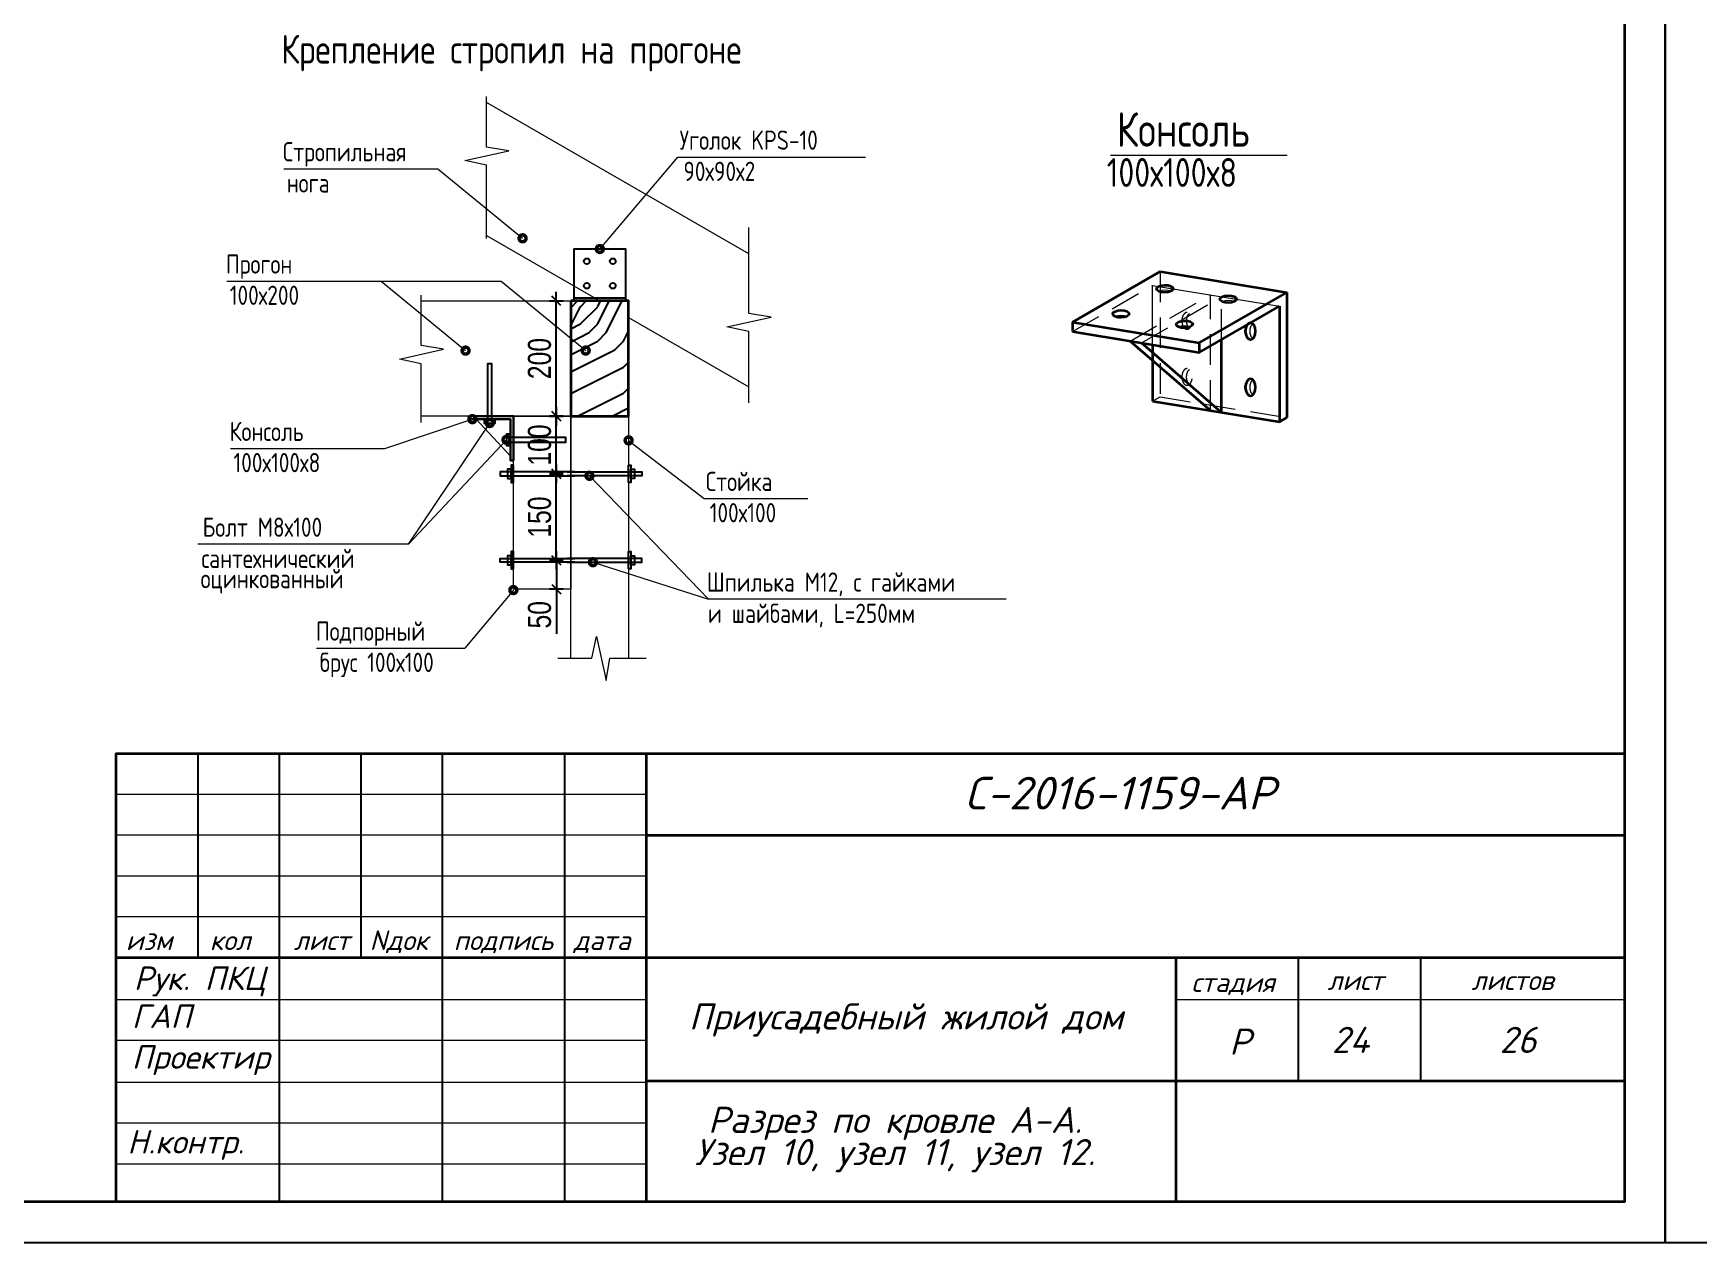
# Model space of a CAD drawing. Extents: x -12289450 to -10763036, y -7834513 to -6150123.
# Drawn here: x -10928053 to -10919390, y -7684862 to -7678568 of the extents above; entities that cross this region are included whole.
import ezdxf

# ---------------------------------------------------------------- set-up
doc = ezdxf.new("R2010")
doc.units = 0
doc.header["$LTSCALE"] = 25
doc.header["$PDMODE"] = 35
doc.linetypes.add('HIDDEN', pattern=[9.525, 6.35, -3.175])
doc.layers.get('DefPoints').update_dxf_attribs({"color": 10, "lineweight": 30})
for name, color, linetype in [('004-ВСПЛИНИИ', 15, 'Continuous'), ('005-РАЗМЕРЫ', 252, 'Continuous'), ('008-ШТРИХОВКА', 252, 'Continuous'), ('1рамка1', 7, 'Continuous'), ('Annotation - Text', 7, 'Continuous'), ('ArchiCAD', 7, 'Continuous'), ('EEE', 7, 'Continuous'), ('kassa', 7, 'Continuous'), ('Крыши', 7, 'Continuous'), ('Новое', 51, 'Continuous')]:
    doc.layers.add(name, color=color, linetype=linetype)
doc.layers.add('RAZMER', color=7, linetype='Continuous', lineweight=9)
doc.layers.add('ROSTV', color=5, linetype='Continuous', lineweight=30)
doc.styles.add('gismo', font='isocpeui.ttf')
doc.styles.add('GOST 2.304', font='cs_gost2304.shx')
doc.styles.add('TXT0', font='txt', dxfattribs={"width": 0.8})
doc.dimstyles.new('Копия 3 РАЗМЕРЫ 3', dxfattribs={"dimscale": 30, "dimtxt": 4, "dimasz": 0.08, "dimexe": 0, "dimexo": 0, "dimgap": 0.9, "dimtad": 1, "dimdec": 0, "dimzin": 0, "dimdsep": 46, "dimtxsty": 'TXT0', "dimblk1": 'A8MITTA', "dimblk2": 'A8MITTA', "dimsah": 1, "dimcen": 0.3, "dimse1": 1, "dimse2": 1, "dimadec": 0, "dimazin": 0, "dimtp": 6, "dimtm": 6, "dimtfac": 1, "dimtdec": 0, "dimtofl": 0, "dimtmove": 0, "dimatfit": 3, "dimldrblk": 'A8MITTA', "dimfxl": 0, "dimtolj": 1, "dimtzin": 0, "dimarcsym": 0})

# ---------------------------------------------------------------- blocks, each defined once
blk = doc.blocks.new('A8MITTA', base_point=(3180, 3140))
for p, q in [((3170, 3130), (3190, 3150)), ((3180, 3155), (3180, 3125)), ((3160, 3140), (3200, 3140))]:
    blk.add_line(p, q)
blk = doc.blocks.new('*D1059')
at = {"layer": '005-РАЗМЕРЫ', "color": 0, "lineweight": -2, "ltscale": 4, "transparency": 16777216}
for p, q in [((-10925330.6, -7681313.5), (-10925330.6, -7681458.7)), ((-10925330.6, -7681461.1), (-10925330.6, -7681693.5))]:
    blk.add_line(p, q, dxfattribs=at)
at = {"layer": 'DefPoints', "color": 0, "ltscale": 4, "transparency": 16777216}
for p in [(-10925555.7, -7681311.1), (-10925330.6, -7681311.1), (-10925337.7, -7681461.1)]:
    blk.add_point(p, dxfattribs=at)
at = {"layer": '005-РАЗМЕРЫ', "color": 0, "lineweight": -2, "ltscale": 4, "transparency": 16777216, "xscale": 2.4, "yscale": 2.4, "zscale": 2.4}
for p, rotation in [((-10925330.6, -7681311.1), 90), ((-10925330.6, -7681461.1), 270)]:
    blk.add_blockref('A8MITTA', p, dxfattribs=dict(at, rotation=rotation))
at = {"layer": '005-РАЗМЕРЫ', "color": 0, "ltscale": 4, "transparency": 16777216, "insert": (-10925417.6, -7681594.5), "char_height": 120, "attachment_point": 5, "rotation": 90, "style": 'TXT0'}
blk.add_mtext('\\A1;50', dxfattribs=at)
blk = doc.blocks.new('*D1060')
at = {"layer": '005-РАЗМЕРЫ', "color": 0, "lineweight": -2, "ltscale": 4, "transparency": 16777216}
blk.add_line((-10925330.7, -7681308.7), (-10925330.7, -7680863.5), dxfattribs=at)
at = {"layer": 'DefPoints', "color": 0, "ltscale": 4, "transparency": 16777216}
for p in [(-10925555.7, -7680861.1), (-10925330.7, -7680861.1), (-10925555.7, -7681311.1)]:
    blk.add_point(p, dxfattribs=at)
at = {"layer": '005-РАЗМЕРЫ', "color": 0, "lineweight": -2, "ltscale": 4, "transparency": 16777216, "xscale": 2.4, "yscale": 2.4, "zscale": 2.4}
for p, rotation in [((-10925330.7, -7680861.1), 90), ((-10925330.7, -7681311.1), 270)]:
    blk.add_blockref('A8MITTA', p, dxfattribs=dict(at, rotation=rotation))
at = {"layer": '005-РАЗМЕРЫ', "color": 0, "ltscale": 4, "transparency": 16777216, "insert": (-10925417.7, -7681086.1), "char_height": 120, "attachment_point": 5, "rotation": 90, "style": 'TXT0'}
blk.add_mtext('\\A1;150', dxfattribs=at)
blk = doc.blocks.new('*D1061')
at = {"layer": '005-РАЗМЕРЫ', "color": 0, "lineweight": -2, "ltscale": 4, "transparency": 16777216}
blk.add_line((-10925330.7, -7680858.7), (-10925330.7, -7680563.5), dxfattribs=at)
at = {"layer": 'DefPoints', "color": 0, "ltscale": 4, "transparency": 16777216}
for p in [(-10925330.7, -7680561.1), (-10925294.2, -7680561.1), (-10925555.7, -7680861.1)]:
    blk.add_point(p, dxfattribs=at)
at = {"layer": '005-РАЗМЕРЫ', "color": 0, "lineweight": -2, "ltscale": 4, "transparency": 16777216, "xscale": 2.4, "yscale": 2.4, "zscale": 2.4}
for p, rotation in [((-10925330.7, -7680561.1), 90), ((-10925330.7, -7680861.1), 270)]:
    blk.add_blockref('A8MITTA', p, dxfattribs=dict(at, rotation=rotation))
at = {"layer": '005-РАЗМЕРЫ', "color": 0, "ltscale": 4, "transparency": 16777216, "insert": (-10925417.7, -7680711.1), "char_height": 120, "attachment_point": 5, "rotation": 90, "style": 'TXT0'}
blk.add_mtext('\\A1;100', dxfattribs=at)
blk = doc.blocks.new('*D1062')
at = {"layer": '005-РАЗМЕРЫ', "color": 0, "lineweight": -2, "ltscale": 4, "transparency": 16777216}
blk.add_line((-10925330.7, -7680558.7), (-10925330.7, -7679963.5), dxfattribs=at)
at = {"layer": 'DefPoints', "color": 0, "ltscale": 4, "transparency": 16777216}
for p in [(-10925330.7, -7679961.1), (-10925273.2, -7679961.1), (-10925294.2, -7680561.1)]:
    blk.add_point(p, dxfattribs=at)
at = {"layer": '005-РАЗМЕРЫ', "color": 0, "lineweight": -2, "ltscale": 4, "transparency": 16777216, "xscale": 2.4, "yscale": 2.4, "zscale": 2.4}
for p, rotation in [((-10925330.7, -7679961.1), 90), ((-10925330.7, -7680561.1), 270)]:
    blk.add_blockref('A8MITTA', p, dxfattribs=dict(at, rotation=rotation))
at = {"layer": '005-РАЗМЕРЫ', "color": 0, "ltscale": 4, "transparency": 16777216, "insert": (-10925417.7, -7680261.1), "char_height": 120, "attachment_point": 5, "rotation": 90, "style": 'TXT0'}
blk.add_mtext('\\A1;200', dxfattribs=at)

msp = doc.modelspace()

# ---------------------------------------------------------------- hatches: boundary and pattern name
at = {"layer": '008-ШТРИХОВКА'}
h = msp.add_hatch(dxfattribs=at)
h.set_pattern_fill('WOODFACE', color=251, scale=700, style=0, pattern_type=2)
h.set_pattern_definition([(0, (24097214, 13641683.1), (900, 900), [45, -855]), (90, (24097574, 13641998.1), (-900, 900), [90, -810]), (45, (24097394, 13641908.1), (1e-13, 900), [63.63, -190.89, 63.63, -127.26, 445.5, -381.882206]), (45, (24097169, 13641638.1), (1e-13, 900), [63.639, -127.278, 63.639, -1018.236206]), (45, (24097484, 13641728.1), (1e-13, 900), [63.639, -1209.153206]), (45, (24097574, 13641683.1), (1e-13, 900), [63.639, -1209.153206]), (45, (24097439, 13641773.1), (1e-13, 900), [63.639, -1209.153206]), (45, (24097394, 13641818.1), (1e-13, 900), [127.278, -1145.514206]), (45, (24097619, 13642493.1), (1e-13, 900), [127.278, -1145.514206]), (45, (24097304, 13641863.1), (1e-13, 900), [254.556, -1018.236206]), (45, (24097259, 13641908.1), (1e-13, 900), [254.556, -1018.236206]), (45, (24097844, 13642178.1), (1e-13, 900), [254.556, -1018.236206]), (45, (24097214, 13641998.1), (1e-13, 900), [190.9188, -1081.873406]), (45, (24097034, 13642133.1), (1e-13, 900), [190.9188, -1081.873406]), (45, (24097124, 13642043.1), (1e-13, 900), [190.9188, -1081.873406]), (45, (24097709, 13642313.1), (1e-13, 900), [318.19806, -954.594146]), (45, (24097619, 13642358.1), (1e-13, 900), [318.19806, -954.594146]), (45, (24097709, 13642133.1), (1e-13, 900), [445.477271, -827.314934]), (26.5650512, (24097304, 13641773.1), (900, 4e-07), [100.623051, -1911.838122]), (26.5650512, (24097484, 13642043.1), (900, 4e-07), [100.623051, -1911.838122]), (26.5650512, (24097439, 13641953.1), (900, 4e-07), [100.623051, -1911.838122]), (26.5650512, (24097259, 13641683.1), (900, 4e-07), [201.24612, -1811.21506]), (26.5650512, (24097439, 13642088.1), (900, 4e-07), [301.869176, -1710.592003]), (26.5650512, (24097349, 13642133.1), (900, 4e-07), [402.492236, -1609.968944]), (26.5650512, (24097259, 13642178.1), (900, 4e-07), [402.492236, -1609.968944]), (26.5650512, (24097124, 13642448.1), (900, 4e-07), [402.492236, -1609.968944]), (26.5650512, (24097124, 13642358.1), (900, 4e-07), [503.1153, -1509.34588]), (26.5650512, (24097169, 13642268.1), (900, 4e-07), [503.1153, -1509.34588]), (63.4349488, (24097484, 13641908.1), (5e-08, 900), [100.623051, -1911.838122]), (63.4349488, (24097349, 13641818.1), (5e-08, 900), [100.623051, -1911.838122]), (63.4349488, (24097214, 13641683.1), (5e-08, 900), [201.24612, -1811.21506]), (63.4349488, (24097484, 13641818.1), (5e-08, 900), [201.24612, -1811.21506]), (63.4349488, (24097124, 13641638.1), (5e-08, 900), [301.869176, -1710.592003]), (63.4349488, (24097034, 13641638.1), (5e-08, 900), [402.492235, -1609.968944]), (63.4349488, (24097844, 13641683.1), (5e-08, 900), [402.492235, -1609.968944]), (63.4349488, (24097529, 13641773.1), (5e-08, 900), [402.492235, -1609.968944]), (63.4349488, (24097709, 13641683.1), (5e-08, 900), [503.1153, -1509.34588]), (63.4349488, (24097619, 13641728.1), (5e-08, 900), [503.1153, -1509.34588])])
h.paths.add_polyline_path([(-10924954.3, -7680561.1), (-10924954.3, -7679961.1), (-10925254.3, -7679961.1), (-10925254.3, -7680561.1)])

# ---------------------------------------------------------------- linework, layer by layer
at = {"lineweight": 13, "ltscale": 20}
for p, q in [((-10925104.3, -7679691.1), (-10924698.3, -7679213.4)), ((-10924698.3, -7679213.4), (-10923720.9, -7679213.4)), ((-10926748.5, -7679273.8), (-10925946.5, -7679273.8)), ((-10925946.5, -7679273.8), (-10925506.4, -7679635.3)), ((-10927045, -7679858.3), (-10925618, -7679858.3)), ((-10926243, -7679858.3), (-10925802.9, -7680219.8)), ((-10925618, -7679858.3), (-10925177.9, -7680219.8)), ((-10926223.7, -7680729.2), (-10925763.4, -7680575)), ((-10926100, -7681227.8), (-10925677.2, -7680596.7)), ((-10926100, -7681227.8), (-10925589.9, -7680684)), ((-10924954.3, -7680687.1), (-10924561.5, -7680989.8)), ((-10927025.7, -7680729.2), (-10926223.7, -7680729.2)), ((-10925158.3, -7680871.1), (-10924539, -7681513.4)), ((-10924561.5, -7680989.8), (-10924021.8, -7680989.8)), ((-10925140.2, -7681321.1), (-10924539, -7681513.4)), ((-10925554.3, -7681465.9), (-10925807.6, -7681768.6)), ((-10926579.5, -7681768.6), (-10925807.6, -7681768.6))]:
    msp.add_line(p, q, dxfattribs=at)
at = {"lineweight": 25, "ltscale": 20, "const_width": 36}
for points in [[(-10925497.4, -7679635.3, -1), (-10925515.4, -7679635.3, -1)], [(-10925095.3, -7679691.1, -1), (-10925113.3, -7679691.1, -1)], [(-10925793.9, -7680219.8, -1), (-10925811.9, -7680219.8, -1)], [(-10925168.9, -7680219.8, -1), (-10925186.9, -7680219.8, -1)], [(-10925758.6, -7680576.5, -1), (-10925776.6, -7680576.5, -1)], [(-10925668.2, -7680596.7, -1), (-10925686.2, -7680596.7, -1)], [(-10925580.9, -7680684, -1), (-10925598.9, -7680684, -1)], [(-10924945.3, -7680687.1, -1), (-10924963.3, -7680687.1, -1)], [(-10925149.3, -7680871.1, -1), (-10925167.3, -7680871.1, -1)], [(-10925131.2, -7681321.1, -1), (-10925149.2, -7681321.1, -1)], [(-10925545.3, -7681465.9, -1), (-10925563.3, -7681465.9, -1)]]:
    msp.add_lwpolyline(points, format="xyb", close=True, dxfattribs=at)
at = {"layer": '004-ВСПЛИНИИ', "color": 0, "lineweight": 0}
for points in [[(-10925694.1, -7679636.6), (-10925694.1, -7679254.9), (-10925807.4, -7679230.6), (-10925577.8, -7679180.1), (-10925694.1, -7679160.8), (-10925694.1, -7678898.1)], [(-10924329.1, -7680490.8), (-10924329.1, -7680120.5), (-10924442.4, -7680096.2), (-10924212.8, -7680045.7), (-10924329.1, -7680026.4), (-10924329.1, -7679579.4)], [(-10926033.9, -7680594.1), (-10926033.9, -7680288), (-10926147.1, -7680263.7), (-10925917.6, -7680213.1), (-10926033.9, -7680193.9), (-10926033.9, -7679931.2)], [(-10925323.6, -7681820.9), (-10925145.8, -7681820.9), (-10925121.5, -7681707.7), (-10925070.9, -7681937.2), (-10925051.7, -7681820.9), (-10924863.6, -7681820.9)]]:
    msp.add_lwpolyline(points, dxfattribs=at)
at = {"layer": '005-РАЗМЕРЫ', "color": 6, "ltscale": 5}
for points in [[(-10925665.7, -7680576.5), (-10925665.7, -7680288.5), (-10925665.7, -7680288.5), (-10925688.7, -7680288.5), (-10925688.7, -7680576.5), (-10925665.7, -7680576.5)], [(-10925569.7, -7680695.5), (-10925281.7, -7680695.5), (-10925281.7, -7680695.5), (-10925281.7, -7680672.5), (-10925569.7, -7680672.5), (-10925569.7, -7680695.5)]]:
    msp.add_lwpolyline(points, dxfattribs=at)
for points in [[(-10925648.3, -7680576.5), (-10925706.1, -7680576.5), (-10925706.1, -7680596.7), (-10925648.3, -7680596.7)], [(-10925569.7, -7680712.9), (-10925569.7, -7680655.1), (-10925589.9, -7680655.1), (-10925589.9, -7680712.9)]]:
    msp.add_lwpolyline(points, close=True, dxfattribs=at)
at = {"layer": '005-РАЗМЕРЫ', "color": 6, "lineweight": 25, "ltscale": 4}
for points in [[(-10925234.3, -7680851.1), (-10925622.3, -7680851.1), (-10925622.3, -7680871.1), (-10925234.3, -7680871.1)], [(-10925566.3, -7680861.1), (-10925566.3, -7680837.1), (-10925584.3, -7680837.1), (-10925584.3, -7680861.1), (-10925584.3, -7680861.1), (-10925584.3, -7680861.1), (-10925584.3, -7680885.1), (-10925566.3, -7680885.1), (-10925566.3, -7680837.1)], [(-10925554.3, -7680906.1), (-10925554.3, -7680861.1), (-10925554.3, -7680816.1), (-10925566.3, -7680816.1), (-10925566.3, -7680906.1), (-10925554.3, -7680906.1)], [(-10925274.3, -7680851.1), (-10924886.3, -7680851.1), (-10924886.3, -7680871.1), (-10925274.3, -7680871.1)], [(-10924954.3, -7680906.1), (-10924954.3, -7680861.1), (-10924954.3, -7680816.1), (-10924942.3, -7680816.1), (-10924942.3, -7680906.1), (-10924954.3, -7680906.1)], [(-10924942.3, -7680861.1), (-10924942.3, -7680837.1), (-10924924.3, -7680837.1), (-10924924.3, -7680861.1), (-10924924.3, -7680861.1), (-10924924.3, -7680861.1), (-10924924.3, -7680885.1), (-10924942.3, -7680885.1), (-10924942.3, -7680837.1)], [(-10925234.3, -7681321.1), (-10925622.3, -7681321.1), (-10925622.3, -7681301.1), (-10925234.3, -7681301.1)], [(-10925566.3, -7681311.1), (-10925566.3, -7681287.1), (-10925584.3, -7681287.1), (-10925584.3, -7681311.1), (-10925584.3, -7681311.1), (-10925584.3, -7681311.1), (-10925584.3, -7681335.1), (-10925566.3, -7681335.1), (-10925566.3, -7681287.1)], [(-10925554.3, -7681356.1), (-10925554.3, -7681311.1), (-10925554.3, -7681266.1), (-10925566.3, -7681266.1), (-10925566.3, -7681356.1), (-10925554.3, -7681356.1)], [(-10925274.3, -7681321.1), (-10924886.3, -7681321.1), (-10924886.3, -7681301.1), (-10925274.3, -7681301.1)], [(-10924954.3, -7681356.1), (-10924954.3, -7681311.1), (-10924954.3, -7681266.1), (-10924942.3, -7681266.1), (-10924942.3, -7681356.1), (-10924954.3, -7681356.1)], [(-10924942.3, -7681311.1), (-10924942.3, -7681287.1), (-10924924.3, -7681287.1), (-10924924.3, -7681311.1), (-10924924.3, -7681311.1), (-10924924.3, -7681311.1), (-10924924.3, -7681335.1), (-10924942.3, -7681335.1), (-10924942.3, -7681287.1)]]:
    msp.add_lwpolyline(points, dxfattribs=at)
at = {"layer": '1рамка1', "color": 7, "lineweight": 25, "ltscale": 133.333333}
msp.add_line((-10924969.3, -7679946.1), (-10925239.3, -7679946.1), dxfattribs=at)
msp.add_lwpolyline([(-10925239.3, -7679961.1), (-10924969.3, -7679961.1), (-10924969.3, -7679691.1), (-10925239.3, -7679691.1), (-10925239.3, -7679961.1)], close=True, dxfattribs=at)
for centre in [(-10925172.5, -7679754.9), (-10925037, -7679754.9), (-10925172.5, -7679882.4), (-10925037, -7679882.4)]:
    msp.add_circle(centre, 15, dxfattribs=at)
at = {"layer": 'ArchiCAD', "color": 7, "linetype": 'Continuous', "lineweight": 35}
for p, q in [((-10927621.2, -7682316.7), (-10919772.1, -7682316.7)), ((-10927621.2, -7682316.7), (-10919772.1, -7682316.7)), ((-10924863.4, -7682316.7), (-10924863.4, -7684650.2)), ((-10924863.4, -7682741), (-10919772.1, -7682741)), ((-10927621.2, -7683377.4), (-10919772.1, -7683377.4)), ((-10922105.6, -7683377.4), (-10922105.6, -7684650.2)), ((-10924863.4, -7684020.5), (-10919772.1, -7684020.5))]:
    msp.add_line(p, q, dxfattribs=at)
for points in [[(-10936531.3, -7672473.4), (-10919772.1, -7672473.4), (-10919772.1, -7684650.4), (-10936531.3, -7684650.4)], [(-10936531.3, -7672473.4), (-10919772.1, -7672473.4), (-10919772.1, -7684650.4), (-10936531.3, -7684650.4)], [(-10919772.1, -7684650.2), (-10927621.2, -7684650.2), (-10927621.2, -7682316.7), (-10919772.1, -7682316.7), (-10919772.1, -7684650.2)]]:
    msp.add_lwpolyline(points, close=True, dxfattribs=at)
at = {"layer": 'EEE', "lineweight": 15}
for p, q in [((-10922446.6, -7679202.2), (-10921526.7, -7679202.2)), ((-10926100, -7681227.8), (-10927197.1, -7681227.8)), ((-10926100, -7681227.8), (-10927197.1, -7681227.8)), ((-10922988.8, -7681513.4), (-10924539, -7681513.4))]:
    msp.add_line(p, q, dxfattribs=at)
at = {"layer": 'kassa', "lineweight": 15}
for p, q in [((-10927621.2, -7682528.8), (-10924863.4, -7682528.8)), ((-10924863.4, -7682741), (-10927621.2, -7682741)), ((-10927621.2, -7682953.1), (-10924863.4, -7682953.1)), ((-10927621.2, -7683165.2), (-10924863.4, -7683165.2)), ((-10927621.2, -7683596.2), (-10924863.4, -7683596.2)), ((-10922105.6, -7683596.2), (-10919772.1, -7683596.2)), ((-10927621.2, -7683808.4), (-10924863.4, -7683808.4)), ((-10927621.2, -7684027.2), (-10924863.4, -7684027.2)), ((-10927621.2, -7684239.4), (-10924863.4, -7684239.4)), ((-10927621.2, -7684451.5), (-10924863.4, -7684451.5))]:
    msp.add_line(p, q, dxfattribs=at)
at = {"layer": 'RAZMER', "ltscale": 4}
msp.add_line((-10924329.1, -7679716.2), (-10925694.1, -7678928.1), dxfattribs=at)
for points in [[(-10924329.1, -7679716.2), (-10925694.1, -7678928.1)], [(-10925694.1, -7679620.9), (-10925104.8, -7679961.1)], [(-10924954.3, -7680048), (-10924329.1, -7680409)]]:
    msp.add_lwpolyline(points, dxfattribs=at)
at = {"layer": 'RAZMER', "color": 1, "lineweight": 35, "ltscale": 4}
msp.add_lwpolyline([(-10925254.3, -7679961.1), (-10925254.3, -7680561.1), (-10924954.3, -7680561.1), (-10924954.3, -7679961.1)], close=True, dxfattribs=at)
at = {"layer": 'ROSTV', "lineweight": 35}
for p, q in [((-10922644.9, -7680071.5), (-10922188.5, -7679808.9)), ((-10922644.9, -7680071.5), (-10922188.5, -7679808.9)), ((-10922188.5, -7679808.9), (-10921528.2, -7679916.7)), ((-10921984.6, -7680179.3), (-10921528.2, -7679916.7)), ((-10921984.6, -7680179.3), (-10921528.2, -7679916.7)), ((-10921528.2, -7679916.7), (-10921528.2, -7680568)), ((-10921984.6, -7680228.8), (-10921567.4, -7679988.8)), ((-10921567.4, -7679988.8), (-10921567.4, -7680590.5)), ((-10922644.9, -7680071.5), (-10921984.6, -7680179.3)), ((-10922644.9, -7680071.5), (-10922644.9, -7680121)), ((-10922644.9, -7680121), (-10921984.6, -7680228.8)), ((-10921984.6, -7680179.3), (-10921984.6, -7680228.8)), ((-10921984.6, -7680179.3), (-10921984.6, -7680228.8)), ((-10922227.7, -7680189.2), (-10922227.7, -7680482.7)), ((-10922227.7, -7680482.7), (-10921567.4, -7680590.5)), ((-10921567.4, -7680590.5), (-10921528.2, -7680568))]:
    msp.add_line(p, q, dxfattribs=at)
at = {"layer": 'ROSTV', "linetype": 'HIDDEN', "lineweight": 0}
for p, q in [((-10922188.5, -7679808.9), (-10922188.5, -7680460.2)), ((-10922644.9, -7680121), (-10922227.7, -7679880.9)), ((-10922343.8, -7680170.2), (-10921926.5, -7679930.1)), ((-10922285.7, -7680179.7), (-10921868.5, -7679939.6)), ((-10922227.7, -7680482.7), (-10922188.5, -7680460.2)), ((-10922188.5, -7680460.2), (-10921528.2, -7680568))]:
    msp.add_line(p, q, dxfattribs=at)
at = {"layer": 'ROSTV', "lineweight": 0}
for points in [[(-10922227.7, -7680189.2), (-10922227.7, -7679880.9)], [(-10922227.7, -7679880.9), (-10921567.4, -7679988.8)], [(-10922644.9, -7680071.5), (-10922416.7, -7679940.2)], [(-10925569.7, -7680768.5), (-10925748.3, -7680576.5)]]:
    msp.add_lwpolyline(points, dxfattribs=at)
at = {"layer": 'ROSTV', "linetype": 'HIDDEN', "lineweight": 0}
for points in [[(-10921926.5, -7680531.9), (-10921926.5, -7679930.1)], [(-10921868.5, -7680162), (-10921868.5, -7679939.6)]]:
    msp.add_lwpolyline(points, dxfattribs=at)
at = {"layer": 'ROSTV', "lineweight": 35}
for points in [[(-10922343.8, -7680170.2), (-10921926.5, -7680531.9)], [(-10922285.7, -7680179.7), (-10921868.5, -7680541.3)], [(-10921868.5, -7680541.3), (-10921868.5, -7680162)]]:
    msp.add_lwpolyline(points, dxfattribs=at)
at = {"layer": 'ROSTV', "lineweight": 30}
msp.add_lwpolyline([(-10925554.3, -7680561.1), (-10925784.7, -7680561.1), (-10925784.7, -7680576.5), (-10925569.7, -7680576.5), (-10925569.7, -7680791.5), (-10925554.3, -7680791.5)], close=True, dxfattribs=at)
at = {"layer": 'ROSTV', "lineweight": 35}
for centre in [(-10922163.7, -7679897.8), (-10922391.9, -7680029.1), (-10921833.6, -7679951.7), (-10922061.8, -7680083)]:
    msp.add_ellipse(centre, major_axis=(-43.2, -0.6), ratio=0.439861, dxfattribs=at)
at = {"layer": 'ROSTV', "lineweight": 0}
for centre in [(-10922163.7, -7679924.9), (-10921833.6, -7679978.8), (-10922391.9, -7680056.2), (-10922061.8, -7680110.1)]:
    msp.add_ellipse(centre, major_axis=(-43.2, -0.6), ratio=0.439861, start_param=3.928975, end_param=5.483622, dxfattribs=at)
at = {"layer": 'ROSTV', "linetype": 'HIDDEN', "lineweight": 0, "extrusion": (0, 0, -1)}
for centre in [(-10922048.1, -7680065), (-10922048.1, -7680356.9)]:
    msp.add_ellipse(centre, major_axis=(0, 43.6), ratio=0.614525, dxfattribs=at)
for centre in [(-10922023.5, -7680065), (-10922023.5, -7680356.9)]:
    msp.add_ellipse(centre, major_axis=(0, 43.6), ratio=0.614525, start_param=3.618243, end_param=5.806535, dxfattribs=at)
at = {"layer": 'ROSTV', "lineweight": 35, "extrusion": (0, 0, -1)}
for centre in [(-10921717.9, -7680118.9), (-10921717.9, -7680410.8)]:
    msp.add_ellipse(centre, major_axis=(0, 43.6), ratio=0.614525, dxfattribs=at)
at = {"layer": 'ROSTV', "lineweight": 0, "extrusion": (0, 0, -1)}
for centre in [(-10921693.4, -7680118.9), (-10921693.4, -7680410.8)]:
    msp.add_ellipse(centre, major_axis=(0, 43.6), ratio=0.614525, start_param=3.618243, end_param=5.806535, dxfattribs=at)
at = {"layer": 'Крыши', "lineweight": 18, "ltscale": 3}
for points in [[(-10926033.9, -7679961.1), (-10925254.3, -7679961.1), (-10925254.3, -7680561.1), (-10926033.9, -7680561.1)], [(-10925254.3, -7681820.9), (-10925254.3, -7680561.1), (-10924954.3, -7680561.1), (-10924954.3, -7681820.9)]]:
    msp.add_lwpolyline(points, dxfattribs=at)
msp.add_lwpolyline([(-10925554.3, -7680561.1), (-10925254.3, -7680561.1), (-10925254.3, -7681461.1), (-10925554.3, -7681461.1)], close=True, dxfattribs=at)
at = {"layer": 'Новое', "color": 7, "linetype": 'Continuous'}
for p, q in [((-10927621.2, -7682316.7), (-10927621.2, -7684650.2)), ((-10927621.2, -7682316.7), (-10927621.2, -7684650.2)), ((-10927197, -7682316.7), (-10927197, -7683377.4)), ((-10926772.7, -7682316.7), (-10926772.7, -7684650.2)), ((-10926348.4, -7682316.7), (-10926348.4, -7683377.4)), ((-10925924.1, -7682316.7), (-10925924.1, -7684650.2)), ((-10925287.7, -7682316.7), (-10925287.7, -7684650.2)), ((-10921469.2, -7683377.4), (-10921469.2, -7684020.5)), ((-10920832.8, -7683377.4), (-10920832.8, -7684020.5))]:
    msp.add_line(p, q, dxfattribs=at)
for points in [[(-10937379.9, -7672261.3), (-10919559.9, -7672261.3), (-10919559.9, -7684862.5), (-10937379.9, -7684862.5)], [(-10937379.9, -7672261.3), (-10919559.9, -7672261.3), (-10919559.9, -7684862.5), (-10937379.9, -7684862.5)], [(-10919559.9, -7672261.3), (-10901740, -7672261.3), (-10901740, -7684862.5), (-10919559.9, -7684862.5)], [(-10919559.9, -7672261.3), (-10901740, -7672261.3), (-10901740, -7684862.5), (-10919559.9, -7684862.5)]]:
    msp.add_lwpolyline(points, close=True, dxfattribs=at)

# ---------------------------------------------------------------- texts
at = {"layer": 'Annotation - Text', "color": 0, "lineweight": 25}
for s, height, style, p in [('Крепление стропил на прогоне', 150, 'GOST 2.304', (-10926761.7, -7678725.9)), ('Консоль', 180, 'GOST 2.304', (-10922414.1, -7679159.1)), ('Стропильная ', 100, 'GOST 2.304', (-10926753.6, -7679234.8)), ('Уголок KPS-10', 100, 'GOST 2.304', (-10924689, -7679174.4)), ('100х100х8', 150, 'GOST 2.304', (-10922465.8, -7679367.7)), ('90х90х2', 100, 'GOST 2.304', (-10924669.2, -7679336.7)), ('нога', 100, 'GOST 2.304', (-10926733.8, -7679397.1)), ('Прогон', 100, 'GOST 2.304', (-10927050.1, -7679819.3)), ('100х200', 100, 'GOST 2.304', (-10927030.3, -7679981.7)), ('Консоль', 100, 'GOST 2.304', (-10927030.9, -7680690.2)), ('100х100х8', 100, 'GOST 2.304', (-10927011, -7680852.6)), ('Стойка', 100, 'GOST 2.304', (-10924552.2, -7680950.8)), ('100х100', 100, 'GOST 2.304', (-10924532.4, -7681113.2)), ('Болт М8х100', 100, 'GOST 2.304', (-10927171.3, -7681188.9)), ('сантехнический', 100, 'GOST 2.304', (-10927177.6, -7681351.2)), ('оцинкованный', 100, 'GOST 2.304', (-10927181.7, -7681456.6)), ('Шпилька М12, с гайками', 100, 'GOST 2.304', (-10924547.3, -7681474.4)), ('и шайбами, L=250мм', 100, 'GOST 2.304', (-10924541.9, -7681636.8)), ('Подпорный', 100, 'GOST 2.304', (-10926581.5, -7681729.7)), ('брус 100х100', 100, 'GOST 2.304', (-10926561.6, -7681892)), ('С-2016-1159-АР', 170.065, 'gismo', (-10923205, -7682607.8)), ('изм', 102.04, 'gismo', (-10927571.5, -7683339.5)), ('кол', 102.04, 'gismo', (-10927134.5, -7683339.5)), ('лист', 102.04, 'gismo', (-10926697.4, -7683339.5)), ('Nдок', 102.04, 'gismo', (-10926302, -7683339.5)), ('подпись', 102.04, 'gismo', (-10925865, -7683339.5)), ('дата', 102.04, 'gismo', (-10925240.6, -7683339.5)), ('Рук. ПКЦ', 122.45, 'gismo', (-10927529.9, -7683547.5)), ('лист', 102.04, 'gismo', (-10921317.5, -7683547.5)), ('листов', 102.04, 'gismo', (-10920568.3, -7683547.5)), ('стадия', 102.04, 'gismo', (-10922025.1, -7683557.9)), ('ГАП', 122.45, 'gismo', (-10927540.3, -7683745)), ('Приусадебный жилой дом', 136.052, 'gismo', (-10924640.7, -7683753.2)), ('Р', 136.1, 'gismo', (-10921828.8, -7683884.3)), ('24', 136.05, 'gismo', (-10921294.9, -7683874.9)), ('26', 136.05, 'gismo', (-10920421.2, -7683874.9)), ('Проектир', 122.45, 'gismo', (-10927540.3, -7683957.2)), ('Разрез по кровле А-А.', 136.052, 'gismo', (-10924541.2, -7684291.3)), ('Н.контр.', 122.45, 'gismo', (-10927563.6, -7684398.4)), ('Узел 10, узел 11, узел 12.', 136.052, 'gismo', (-10924610.2, -7684458.9))]:
    msp.add_text(s, height=height, dxfattribs=dict(at, style=style)).set_placement(p)

# ---------------------------------------------------------------- dimensions: what is measured, and where the dimension line sits
at = {"layer": '005-РАЗМЕРЫ', "ltscale": 4}
for base, p1, p2, text, picture, middle in [((-10925330.7, -7679961.1), (-10925294.2, -7680561.1), (-10925273.2, -7679961.1), '200', '*D1062', (-10925417.7, -7680261.1)), ((-10925330.7, -7680561.1), (-10925555.7, -7680861.1), (-10925294.2, -7680561.1), '100', '*D1061', (-10925417.7, -7680711.1)), ((-10925330.7, -7680861.1), (-10925555.7, -7681311.1), (-10925555.7, -7680861.1), '150', '*D1060', (-10925417.7, -7681086.1))]:
    dim = msp.add_linear_dim(base=base, p1=p1, p2=p2, angle=90, text=text, dimstyle='Копия 3 РАЗМЕРЫ 3', override={"dimlfac": 1, "dimtxsty": 'TXT0', "dimtolj": 1}, dxfattribs=at)
    dim.commit()
    dim.dimension.update_dxf_attribs({"geometry": picture, "text_midpoint": middle})
dim = msp.add_linear_dim(base=(-10925330.6, -7681311.1), p1=(-10925337.7, -7681461.1), p2=(-10925555.7, -7681311.1), angle=90, text='50', dimstyle='Копия 3 РАЗМЕРЫ 3', override={"dimlfac": 1, "dimtxsty": 'TXT0', "dimtolj": 1}, dxfattribs=at)
dim.commit()
dim.dimension.update_dxf_attribs({"geometry": '*D1059', "text_midpoint": (-10925330.6, -7681594.5), "dimtype": 160})

doc.saveas('drawing.dxf')
